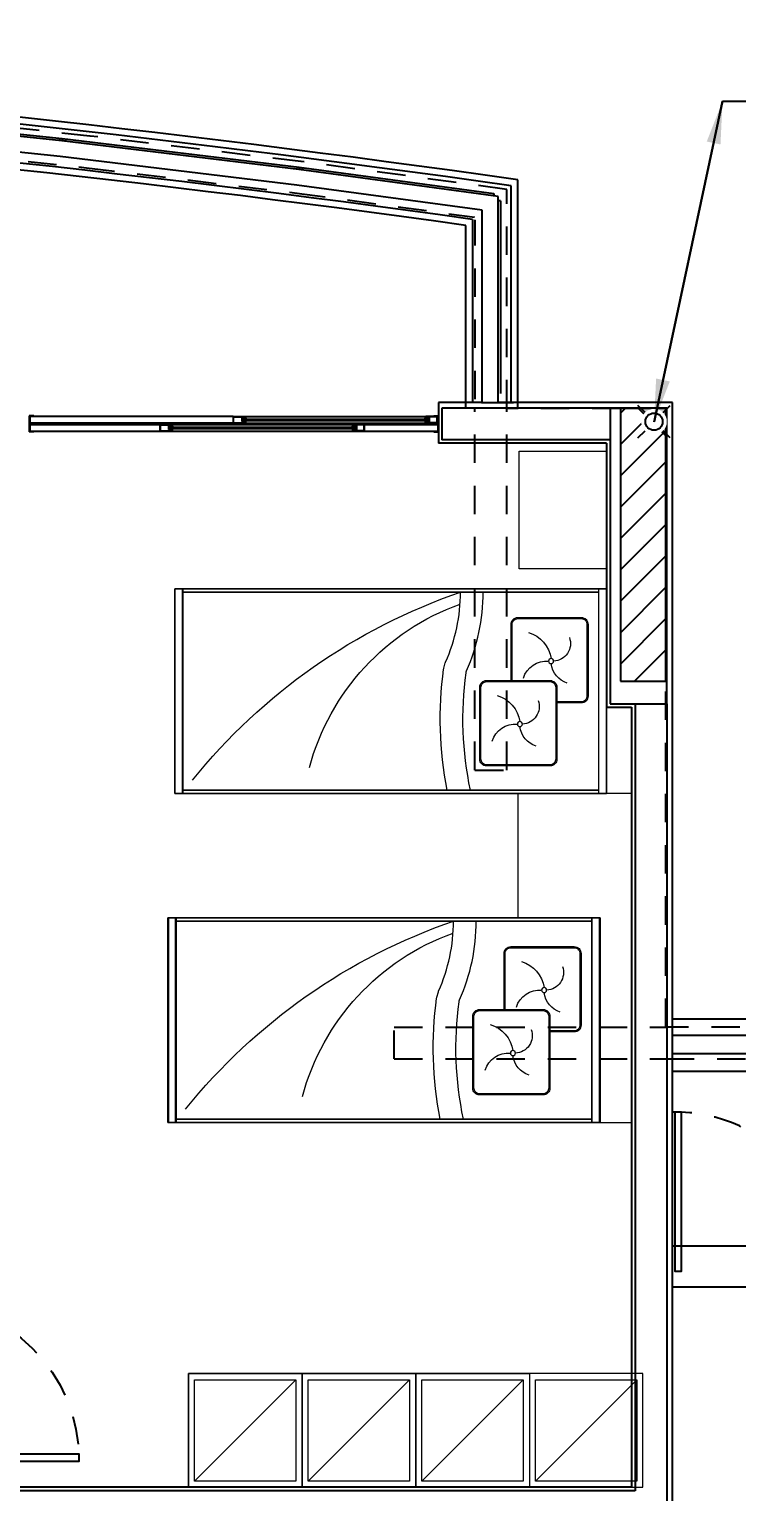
# Model space of a CAD drawing. Header units: millimetres. Extents: x 188.6 to 263.2, y 40.1 to 120.1.
# Drawn here: x 219.5 to 222.61, y 92.05 to 98.48 of the extents above; entities that cross this region are included whole.
import ezdxf
from ezdxf.enums import TextEntityAlignment as Align

# ---------------------------------------------------------------- set-up
doc = ezdxf.new("R2010")
doc.units = ezdxf.units.MM
doc.set_wipeout_variables(frame=1)
for name, pattern in [('_XREF_APTOS 603 E 604$0$XREF-TIPO$0$HIDDEN', [0.375, 0.25, -0.125]), ('_XREF_APTOS 603 E 604$0$XREF-TIPO$0$HIDDEN2', [0.1875, 0.125, -0.0625]), ('HIDDEN2', [0.1875, 0.125, -0.0625])]:
    doc.linetypes.add(name, pattern=pattern)
for name, color, linetype in [('_XREF_APTOS 603 E 604$0$A-MC-ALVENARIA', 8, 'Continuous'), ('_XREF_APTOS 603 E 604$0$L-MC-LAYOUT MOLHADO', 8, 'Continuous'), ('_XREF_APTOS 603 E 604$0$R-MC-REBOCO', 8, 'Continuous'), ('_XREF_APTOS 603 E 604$0$V-MC-VISTA3', 8, 'Continuous'), ('_XREF_APTOS 603 E 604$0$XREF-TIPO$0$E-MC-ESQUADRIAS', 8, 'Continuous'), ('_XREF_APTOS 603 E 604$0$XREF-TIPO$0$P-MC-PILAR', 8, 'Continuous'), ('_XREF_APTOS 603 E 604$0$XREF-TIPO$0$P-MC-PROJEÇÃO', 8, '_XREF_APTOS 603 E 604$0$XREF-TIPO$0$HIDDEN'), ('_XREF_APTOS 603 E 604$0$XREF-TIPO$0$V-MC-VISTA1', 8, 'Continuous'), ('ARQ', 8, 'Continuous'), ('ESTR-PILARES', 11, 'Continuous'), ('ESTR-VIGAS', 11, 'HIDDEN2'), ('ESTRUTURA', 7, 'Continuous'), ('SPDA-COL', 7, 'Continuous'), ('SPDA-D', 164, 'Continuous')]:
    doc.layers.add(name, color=color, linetype=linetype)
doc.layers.add('_XREF_APTOS 603 E 604$0$L-MC-LAYOUT', color=8, linetype='Continuous', lineweight=5)
doc.styles.add('60-75', font='romans.shx', dxfattribs={"height": 0.12})
doc.styles.add('ROMANS', font='ROMANS.SHX', dxfattribs={"height": 0.15})
doc.dimstyles.new('IND75', dxfattribs={"dimtxt": 0.15, "dimasz": 0.1875, "dimexe": 0.15, "dimexo": 0, "dimgap": 0.1, "dimtad": 1, "dimzin": 10, "dimdsep": 46, "dimtxsty": '60-75', "dimcen": 0, "dimclrd": 256, "dimclre": 1, "dimclrt": 256, "dimadec": 0, "dimazin": 0, "dimtfac": 1, "dimtix": 1, "dimtmove": 2, "dimatfit": 3, "dimfxl": 0.15, "dimtolj": 1, "dimtzin": 6, "dimarcsym": 0})

# ---------------------------------------------------------------- blocks, each defined once
blk = doc.blocks.new('COBERTURA_29-09-2016')
at = {"layer": 'ESTR-PILARES', "linetype": 'Continuous'}
for p, q in [((15.42, 10.2712), (15.5789, 10.43)), ((15.42, 10.409), (15.441, 10.43)), ((15.42, 10.1333), (15.62, 10.3333)), ((15.42, 9.9954), (15.62, 10.1954)), ((15.42, 9.8575), (15.62, 10.0575)), ((15.42, 9.7196), (15.62, 9.9196)), ((15.42, 9.5817), (15.62, 9.7817)), ((15.52, 9.83), (15.52, 9.83)), ((15.42, 9.4438), (15.62, 9.6438)), ((15.42, 9.3059), (15.62, 9.5059)), ((15.4819, 9.23), (15.62, 9.3681))]:
    blk.add_line(p, q, dxfattribs=at)
for points in [[(15.42, 9.23), (15.62, 9.23), (15.62, 10.43), (15.42, 10.43), (15.42, 9.23)], [(15.62, 10.43), (15.5, 10.43), (15.62, 10.31), (15.62, 10.43)]]:
    blk.add_lwpolyline(points, dxfattribs=at)
for points in [[(15.62, 10.43), (15.5, 10.43), (15.62, 10.31)], [(15.62, 10.43), (15.62, 10.31), (15.62, 10.43)]]:
    blk.add_solid(points, dxfattribs=at)
at = {"layer": 'ESTR-VIGAS'}
for p, q in [((14.78, 8.84), (14.92, 8.84)), ((14.425, 7.57), (14.425, 7.71))]:
    blk.add_line(p, q, dxfattribs=at)
for points in [[(13.0865, 11.6274), (12.158, 11.7262)], [(12.1432, 11.587), (13.0717, 11.4882)], [(13.0875, 11.6273), (13.0865, 11.6274)], [(14.0146, 11.5153), (13.0875, 11.6273)], [(14.0155, 11.5152), (14.0146, 11.5153)], [(14.92, 11.393), (14.0155, 11.5152)], [(13.0707, 11.4883), (13.9978, 11.3763)], [(13.0707, 11.4883), (13.0717, 11.4882)], [(14.92, 10.43), (14.92, 11.393)], [(13.9968, 11.3765), (14.78, 11.2706)], [(13.9968, 11.3765), (13.9978, 11.3763)], [(14.78, 11.2706), (14.78, 10.43)], [(14.78, 8.84), (14.78, 10.43)], [(15.42, 10.43), (14.92, 10.43)], [(14.92, 8.84), (14.92, 10.43)], [(15.62, 7.71), (15.62, 9.23)], [(14.425, 7.71), (15.62, 7.71)], [(17.97, 7.71), (15.62, 7.71)], [(14.425, 7.57), (15.62, 7.57)], [(15.62, 7.57), (17.97, 7.57)]]:
    blk.add_lwpolyline(points, dxfattribs=at)
blk = doc.blocks.new('_XREF_APTOS 603 E 604$0$XREF-TIPO$0$PORTA 70')
at = {"layer": 'ARQ'}
for p, q in [((36.2665, 23.8835), (36.2815, 23.8835)), ((36.2665, 23.8335), (36.2665, 23.8835)), ((36.2815, 23.8335), (36.2815, 23.8835)), ((36.4015, 23.8685), (36.4165, 23.8685)), ((36.4015, 23.8685), (36.4015, 23.8185)), ((36.4165, 23.8685), (36.4165, 23.8185)), ((36.2815, 23.8335), (36.2665, 23.8335)), ((36.2815, 23.8485), (36.2815, 23.8335)), ((36.4015, 23.8485), (36.2815, 23.8485)), ((36.3115, 23.8335), (36.2815, 23.8335)), ((36.3115, 23.8185), (36.3115, 23.8335)), ((36.4015, 23.8185), (36.3115, 23.8185)), ((36.4015, 23.8185), (36.4015, 23.8485)), ((36.4165, 23.8185), (36.4015, 23.8185)), ((36.2665, 23.0835), (36.2665, 23.1335)), ((36.2815, 23.1335), (36.3115, 23.1335)), ((36.2815, 23.0835), (36.2815, 23.1335)), ((36.2815, 23.1185), (36.4015, 23.1185)), ((36.3115, 23.1485), (36.4015, 23.1485)), ((36.3115, 23.1335), (36.3115, 23.1485)), ((36.4015, 23.1485), (36.4165, 23.1485)), ((36.4015, 23.1185), (36.4015, 23.1485)), ((36.4015, 23.1485), (36.4015, 23.0985)), ((36.4165, 23.0985), (36.4015, 23.0985)), ((36.4165, 23.1485), (36.4165, 23.0985)), ((36.2815, 23.0835), (36.2665, 23.0835))]:
    blk.add_line(p, q, dxfattribs=at)
blk.add_lwpolyline([(36.2815, 23.1635), (36.2815, 23.1335), (35.5815, 23.1335), (35.5815, 23.1635)], close=True, dxfattribs=at)
at = {"layer": 'ARQ', "color": 8, "linetype": '_XREF_APTOS 603 E 604$0$XREF-TIPO$0$HIDDEN2'}
blk.add_arc((36.2815, 23.1335), 0.7, 90, 180, dxfattribs=at)
blk = doc.blocks.new('_XREF_APTOS 603 E 604$0$XREF-TIPO$0$A$C587E159E')
at = {"layer": '_XREF_APTOS 603 E 604$0$L-MC-LAYOUT', "color": 252}
for p, q in [((0.0011, 0.0023), (0.0011, 0.9023)), ((0.0011, 0.9023), (1.9011, 0.9023)), ((0.0361, 0.9023), (0.0361, 0.0023)), ((1.8661, 0.0023), (1.8661, 0.9023)), ((1.9011, 0.9023), (1.9011, 0.0053)), ((1.8661, 0.8873), (0.0361, 0.8873)), ((1.8981, 0.0023), (0.0011, 0.0023)), ((0.0361, 0.0173), (1.8661, 0.0173)), ((1.9011, 0.0023), (1.8611, 0.0023))]:
    blk.add_line(p, q, dxfattribs=at)
blk.add_lwpolyline([(0.0011, 0.0023), (1.9011, 0.0023), (1.9011, 0.9023), (0.0011, 0.9023)], close=True, dxfattribs=at)
blk.add_arc((1.8981, 0.0053), 0.003, 270, 0, dxfattribs=at)
blk = doc.blocks.new('_XREF_APTOS 603 E 604$0$A$C24B42F3D')
at = {"layer": '_XREF_APTOS 603 E 604$0$L-MC-LAYOUT', "color": 252}
for p, q in [((0, 0.9), (0.04, 0.9)), ((0, 0), (0, 0.897)), ((0.003, 0.9), (1.9, 0.9)), ((0.035, 0.9), (0.035, 0)), ((1.865, 0.885), (0.035, 0.885)), ((1.865, 0), (1.865, 0.9)), ((1.9, 0.9), (1.9, 0)), ((0.035, 0.015), (1.865, 0.015)), ((1.9, 0), (0, 0))]:
    blk.add_line(p, q, dxfattribs=at)
blk.add_lwpolyline([(1.9, 0.9), (0, 0.9), (0, 0), (1.9, 0)], close=True, dxfattribs=at)
for points in [[(1.199, 0.885, 0.083892), (1.1832, 0.3533, 0.035426), (1.1841, 0.3491), (1.1906, 0.3263, 0.034421), (1.192, 0.3224, -0.103963), (1.2575, 0.0147)], [(1.3011, 0.885, 0.086878), (1.2819, 0.3692, 0.069779), (1.2842, 0.3612, -0.103427), (1.3575, 0.015)], [(1.4796, 0.4035), (1.4796, 0.1566, 0.414214), (1.5096, 0.1266), (1.7887, 0.1266, 0.414214), (1.8187, 0.1566), (1.8187, 0.4722, 0.414214), (1.7887, 0.5022), (1.6813, 0.5022)], [(1.4846, 0.4035), (1.4846, 0.1566, 0.414214), (1.5096, 0.1316), (1.7887, 0.1316, 0.414214), (1.8137, 0.1566), (1.8137, 0.4722, 0.414214), (1.7887, 0.4972), (1.6813, 0.4972)]]:
    blk.add_lwpolyline(points, format="xyb", dxfattribs=at)
for points in [[(1.6813, 0.4335), (1.6813, 0.7491, 0.414214), (1.6513, 0.7791), (1.3722, 0.7791, 0.414214), (1.3422, 0.7491), (1.3422, 0.4335, 0.414214), (1.3722, 0.4035), (1.6513, 0.4035, 0.414214)], [(1.6763, 0.4335), (1.6763, 0.7491, 0.414214), (1.6513, 0.7741), (1.3722, 0.7741, 0.414214), (1.3472, 0.7491), (1.3472, 0.4335, 0.414214), (1.3722, 0.4085), (1.6513, 0.4085, 0.414214)]]:
    blk.add_lwpolyline(points, format="xyb", close=True, dxfattribs=at)
for centre in [(1.5186, 0.5951), (1.656, 0.3181)]:
    blk.add_circle(centre, 0.0111, dxfattribs=at)
for centre, radius, start, end in [((0.003, 0.897), 0.003, 90, 180), ((2.1006, 2.4713), 2.5969, 218.8764, 251.05656), ((1.6113, 1.061), 1.0552, 195.11215, 250.29448), ((1.4995, 0.703), 0.1082, 197.75439, 274.23379), ((1.6232, 0.592), 0.1056, 108.42699, 172.29432), ((1.3781, 0.6055), 0.1421, 286.57026, 351.28862), ((1.5268, 0.5182), 0.0769, 339.85374, 87.85581), ((1.6369, 0.4261), 0.1082, 197.75439, 274.23379), ((1.7606, 0.3151), 0.1056, 108.42699, 172.29432), ((1.5155, 0.3286), 0.1421, 286.57026, 351.28862), ((1.6642, 0.2413), 0.0769, 339.85374, 87.85581)]:
    blk.add_arc(centre, radius, start, end, dxfattribs=at)
blk = doc.blocks.new('A$C0BE265FA')
at = {"layer": '_XREF_APTOS 603 E 604$0$A-MC-ALVENARIA'}
for p, q in [((10.73, 8.9152), (9.99, 8.9152)), ((10.73, 8.7752), (9.99, 8.7752)), ((10.84, 7.6152), (10.84, 4.1551)), ((10.98, 7.6152), (10.98, 4.0651)), ((11.005, 6.2301), (12.06, 6.2301)), ((11.005, 6.0001), (12.06, 6.0001)), ((10.84, 4.1551), (7.6799, 4.1551))]:
    blk.add_line(p, q, dxfattribs=at)
at = {"layer": '_XREF_APTOS 603 E 604$0$L-MC-LAYOUT'}
for p, q in [((9.348, 4.6429), (8.9026, 4.1974)), ((9.8477, 4.6429), (9.4023, 4.1974)), ((10.3477, 4.6429), (9.9023, 4.1974)), ((10.8477, 4.6429), (10.4023, 4.1974))]:
    blk.add_line(p, q, dxfattribs=at)
for points in [[(10.715, 8.2078), (10.3302, 8.2078), (10.3302, 8.7254), (10.715, 8.7254)], [(8.8753, 4.6701), (9.3753, 4.6701), (9.3753, 4.1701), (8.8753, 4.1701)], [(10.875, 4.6701), (8.8753, 4.6701), (8.8753, 4.1701), (10.875, 4.1701)], [(8.9026, 4.6429), (9.348, 4.6429), (9.348, 4.1974), (8.9026, 4.1974)], [(9.375, 4.6701), (9.875, 4.6701), (9.875, 4.1701), (9.375, 4.1701)], [(9.4023, 4.6429), (9.8477, 4.6429), (9.8477, 4.1974), (9.4023, 4.1974)], [(9.875, 4.6701), (10.375, 4.6701), (10.375, 4.1701), (9.875, 4.1701)], [(9.9023, 4.6429), (10.3477, 4.6429), (10.3477, 4.1974), (9.9023, 4.1974)], [(10.4023, 4.6429), (10.8477, 4.6429), (10.8477, 4.1974), (10.4023, 4.1974)]]:
    blk.add_lwpolyline(points, close=True, dxfattribs=at)
blk.add_lwpolyline([(10.825, 7.2208), (10.325, 7.2208), (10.325, 6.6742), (10.6871, 6.6742), (10.6871, 5.7742), (10.825, 5.7742), (10.825, 7.2208)], dxfattribs=at)
at = {"layer": '_XREF_APTOS 603 E 604$0$L-MC-LAYOUT MOLHADO'}
for p, q in [((10.325, 8.9157), (10.325, 9.9183)), ((10.095, 8.9157), (10.095, 9.7185))]:
    blk.add_line(p, q, dxfattribs=at)
at = {"layer": '_XREF_APTOS 603 E 604$0$R-MC-REBOCO'}
for p, q in [((11.005, 8.9401), (9.975, 8.9401)), ((11.005, 4.0401), (11.005, 8.9402)), ((10.715, 8.7602), (9.975, 8.7602)), ((10.715, 8.7602), (10.715, 7.6002)), ((10.715, 7.6002), (10.825, 7.6002)), ((10.825, 7.6002), (10.825, 4.1701)), ((12.06, 5.2301), (11.005, 5.2301)), ((12.005, 5.0501), (11.005, 5.0501)), ((10.825, 4.1701), (7.6949, 4.1701))]:
    blk.add_line(p, q, dxfattribs=at)
at = {"layer": '_XREF_APTOS 603 E 604$0$XREF-TIPO$0$E-MC-ESQUADRIAS'}
for p, q in [((11.005, 6.158), (12.06, 6.158)), ((11.005, 6.0778), (12.06, 6.0778))]:
    blk.add_line(p, q, dxfattribs=at)
blk.add_lwpolyline([(11.015, 5.8199), (11.015, 5.1199), (11.045, 5.1199), (11.045, 5.8199)], close=True, dxfattribs=at)
at = {"layer": '_XREF_APTOS 603 E 604$0$XREF-TIPO$0$P-MC-PILAR'}
blk.add_lwpolyline([(10.73, 7.6152), (10.98, 7.6152), (10.98, 8.9152), (10.73, 8.9152)], close=True, dxfattribs=at)
at = {"layer": '_XREF_APTOS 603 E 604$0$XREF-TIPO$0$P-MC-PROJEÇÃO', "linetype": '_XREF_APTOS 603 E 604$0$XREF-TIPO$0$HIDDEN2'}
blk.add_arc((11.015, 5.1301), 0.69, 350.31744, 90.8304, dxfattribs=at)
at = {"layer": '_XREF_APTOS 603 E 604$0$XREF-TIPO$0$V-MC-VISTA1', "color": 252}
for p, q in [((9.975, 8.9401), (9.975, 8.7602)), ((8.195, 8.8812), (8.175, 8.8812)), ((8.175, 8.8812), (8.175, 8.8102)), ((8.177, 8.8792), (8.177, 8.8122)), ((8.177, 8.8792), (8.195, 8.8792)), ((9.0718, 8.8782), (8.177, 8.8782)), ((8.195, 8.8812), (8.195, 8.8792)), ((9.0718, 8.8782), (9.1238, 8.8782)), ((9.0718, 8.8782), (9.0718, 8.8482)), ((9.0738, 8.8782), (9.9248, 8.8782)), ((9.0738, 8.8762), (9.1098, 8.8762)), ((9.0738, 8.8502), (9.0738, 8.8762)), ((9.1098, 8.8762), (9.1098, 8.8562)), ((9.1118, 8.8782), (9.1118, 8.8682)), ((9.1138, 8.8762), (9.1138, 8.8702)), ((9.1138, 8.8762), (9.1218, 8.8762)), ((9.1218, 8.8762), (9.1218, 8.8702)), ((9.1238, 8.8782), (9.1238, 8.8682)), ((9.9718, 8.8782), (9.9198, 8.8782)), ((9.9198, 8.8782), (9.9198, 8.8682)), ((9.9218, 8.8762), (9.9218, 8.8702)), ((9.9298, 8.8762), (9.9218, 8.8762)), ((9.9298, 8.8762), (9.9298, 8.8702)), ((9.9318, 8.8782), (9.9318, 8.8682)), ((9.9338, 8.8762), (9.9338, 8.8562)), ((9.9698, 8.8762), (9.9338, 8.8762)), ((9.955, 8.8812), (9.955, 8.8792)), ((9.955, 8.8812), (9.975, 8.8812)), ((9.973, 8.8792), (9.955, 8.8792)), ((9.9698, 8.8502), (9.9698, 8.8762)), ((9.9718, 8.8782), (9.9718, 8.8482)), ((9.973, 8.8792), (9.973, 8.8122)), ((9.975, 8.8812), (9.975, 8.8102)), ((9.99, 8.9152), (9.99, 8.7752)), ((8.195, 8.8102), (8.175, 8.8102)), ((9.0718, 8.8482), (8.177, 8.8482)), ((8.177, 8.8432), (9.973, 8.8432)), ((8.177, 8.8132), (9.973, 8.8132)), ((8.177, 8.8122), (8.195, 8.8122)), ((8.195, 8.8102), (8.195, 8.8122)), ((8.7502, 8.8432), (8.8022, 8.8432)), ((8.7502, 8.8432), (8.7502, 8.8132)), ((8.7502, 8.8132), (8.8022, 8.8132)), ((8.7522, 8.8412), (8.7882, 8.8412)), ((8.7522, 8.8152), (8.7522, 8.8412)), ((8.7522, 8.8152), (8.8002, 8.8152)), ((8.7522, 8.8132), (8.7522, 8.8132)), ((8.7882, 8.8412), (8.7882, 8.8212)), ((8.8002, 8.8212), (8.7882, 8.8212)), ((8.7902, 8.8432), (8.7902, 8.8332)), ((8.8022, 8.8332), (8.7902, 8.8332)), ((8.7902, 8.8332), (8.7902, 8.8232)), ((8.7902, 8.8312), (9.6122, 8.8312)), ((8.7902, 8.8252), (9.6122, 8.8252)), ((8.8022, 8.8232), (8.7902, 8.8232)), ((8.8022, 8.8327), (8.7907, 8.8327)), ((8.8072, 8.8317), (8.7907, 8.8317)), ((8.8072, 8.8247), (8.7907, 8.8247)), ((8.8022, 8.8237), (8.7907, 8.8237)), ((8.7922, 8.8412), (8.7922, 8.8352)), ((8.7922, 8.8412), (8.8002, 8.8412)), ((8.8002, 8.8352), (8.7922, 8.8352)), ((8.8002, 8.8412), (8.8002, 8.8352)), ((8.8002, 8.8212), (8.8002, 8.8152)), ((8.8022, 8.8432), (9.6002, 8.8432)), ((8.8022, 8.8432), (8.8022, 8.8332)), ((8.8022, 8.8232), (8.8022, 8.8132)), ((8.8022, 8.8132), (9.6002, 8.8132)), ((8.8027, 8.8332), (8.8027, 8.8381)), ((8.8027, 8.8232), (8.8027, 8.8182)), ((8.8072, 8.8332), (8.8072, 8.8317)), ((8.8072, 8.8232), (8.8072, 8.8247)), ((9.0718, 8.8482), (9.9248, 8.8482)), ((9.0718, 8.8482), (9.1238, 8.8482)), ((9.0738, 8.8502), (9.1218, 8.8502)), ((9.0738, 8.8482), (9.0738, 8.8482)), ((9.1218, 8.8562), (9.1098, 8.8562)), ((9.1238, 8.8682), (9.1118, 8.8682)), ((9.1118, 8.8682), (9.1118, 8.8582)), ((9.1118, 8.8662), (9.9318, 8.8662)), ((9.1118, 8.8602), (9.9318, 8.8602)), ((9.1238, 8.8582), (9.1118, 8.8582)), ((9.1238, 8.8677), (9.1123, 8.8677)), ((9.1288, 8.8667), (9.1123, 8.8667)), ((9.1288, 8.8597), (9.1123, 8.8597)), ((9.1238, 8.8587), (9.1123, 8.8587)), ((9.1218, 8.8702), (9.1138, 8.8702)), ((9.1218, 8.8562), (9.1218, 8.8502)), ((9.1238, 8.8582), (9.1238, 8.8482)), ((9.1243, 8.8682), (9.1243, 8.8731)), ((9.1243, 8.8582), (9.1243, 8.8532)), ((9.1288, 8.8682), (9.1288, 8.8667)), ((9.1288, 8.8582), (9.1288, 8.8597)), ((9.5952, 8.8332), (9.5952, 8.8317)), ((9.5952, 8.8317), (9.6117, 8.8317)), ((9.5952, 8.8247), (9.6117, 8.8247)), ((9.5952, 8.8232), (9.5952, 8.8247)), ((9.5997, 8.8332), (9.5997, 8.8381)), ((9.5997, 8.8232), (9.5997, 8.8182)), ((9.6502, 8.8432), (9.6002, 8.8432)), ((9.6002, 8.8432), (9.6002, 8.8332)), ((9.6002, 8.8332), (9.6122, 8.8332)), ((9.6002, 8.8327), (9.6117, 8.8327)), ((9.6002, 8.8237), (9.6117, 8.8237)), ((9.6002, 8.8232), (9.6002, 8.8132)), ((9.6002, 8.8232), (9.6122, 8.8232)), ((9.6502, 8.8132), (9.6002, 8.8132)), ((9.6102, 8.8412), (9.6022, 8.8412)), ((9.6022, 8.8412), (9.6022, 8.8352)), ((9.6022, 8.8352), (9.6102, 8.8352)), ((9.6022, 8.8212), (9.6142, 8.8212)), ((9.6022, 8.8212), (9.6022, 8.8152)), ((9.6482, 8.8152), (9.6022, 8.8152)), ((9.6102, 8.8412), (9.6102, 8.8352)), ((9.6122, 8.8432), (9.6122, 8.8332)), ((9.6122, 8.8332), (9.6122, 8.8232)), ((9.6482, 8.8412), (9.6142, 8.8412)), ((9.6142, 8.8412), (9.6142, 8.8212)), ((9.6482, 8.8322), (9.6482, 8.8412)), ((9.6482, 8.8152), (9.6482, 8.8322)), ((9.6482, 8.8322), (9.6482, 8.8322)), ((9.6502, 8.8302), (9.6502, 8.8432)), ((9.6502, 8.8152), (9.6502, 8.8302)), ((9.6502, 8.8302), (9.6502, 8.8302)), ((9.6502, 8.8132), (9.6502, 8.8152)), ((9.6502, 8.8152), (9.6502, 8.8152)), ((9.9148, 8.8682), (9.9148, 8.8667)), ((9.9148, 8.8667), (9.9313, 8.8667)), ((9.9148, 8.8582), (9.9148, 8.8597)), ((9.9148, 8.8597), (9.9313, 8.8597)), ((9.9193, 8.8682), (9.9193, 8.8731)), ((9.9193, 8.8582), (9.9193, 8.8532)), ((9.9198, 8.8682), (9.9318, 8.8682)), ((9.9198, 8.8677), (9.9313, 8.8677)), ((9.9198, 8.8587), (9.9313, 8.8587)), ((9.9198, 8.8582), (9.9318, 8.8582)), ((9.9198, 8.8582), (9.9198, 8.8482)), ((9.9718, 8.8482), (9.9198, 8.8482)), ((9.9218, 8.8702), (9.9298, 8.8702)), ((9.9218, 8.8562), (9.9218, 8.8502)), ((9.9218, 8.8562), (9.9338, 8.8562)), ((9.9698, 8.8502), (9.9218, 8.8502)), ((9.9318, 8.8682), (9.9318, 8.8582)), ((9.955, 8.8102), (9.955, 8.8122)), ((9.9728, 8.8122), (9.955, 8.8122)), ((9.955, 8.8102), (9.9748, 8.8102)), ((9.9698, 8.8482), (9.9698, 8.8482))]:
    blk.add_line(p, q, dxfattribs=at)
for centre, radius, start, end in [((8.7907, 8.8322), 0.0005, 90, 270), ((8.7907, 8.8242), 0.0005, 90, 270), ((8.8022, 8.8332), 0.0005, 270, 0), ((8.8022, 8.8232), 0.0005, 0, 90), ((8.8022, 8.8332), 0.005, 0, 84.26083), ((8.8022, 8.8232), 0.005, 275.73917, 0), ((9.1123, 8.8672), 0.0005, 90, 270), ((9.1123, 8.8592), 0.0005, 90, 270), ((9.1238, 8.8682), 0.0005, 270, 0), ((9.1238, 8.8582), 0.0005, 0, 90), ((9.1238, 8.8682), 0.005, 0, 84.26083), ((9.1238, 8.8582), 0.005, 275.73917, 0), ((9.6002, 8.8332), 0.005, 95.73917, 180), ((9.6002, 8.8232), 0.005, 180, 264.26083), ((9.6002, 8.8332), 0.0005, 180, 270), ((9.6002, 8.8232), 0.0005, 90, 180), ((9.6117, 8.8322), 0.0005, 270, 90), ((9.6117, 8.8242), 0.0005, 270, 90), ((9.9198, 8.8682), 0.005, 95.73917, 180), ((9.9198, 8.8582), 0.005, 180, 264.26083), ((9.9198, 8.8682), 0.0005, 180, 270), ((9.9198, 8.8582), 0.0005, 90, 180), ((9.9313, 8.8672), 0.0005, 270, 90), ((9.9313, 8.8592), 0.0005, 270, 90)]:
    blk.add_arc(centre, radius, start, end, dxfattribs=at)
at = {"layer": '_XREF_APTOS 603 E 604$0$L-MC-LAYOUT', "xscale": -1, "rotation": 180}
for p in [(8.8148, 8.1208), (8.7841, 6.6742, -0.0002)]:
    blk.add_blockref('_XREF_APTOS 603 E 604$0$A$C24B42F3D', p, dxfattribs=at)
at = {"layer": '_XREF_APTOS 603 E 604$0$L-MC-LAYOUT', "rotation": 180}
for p in [(10.7161, 8.1231), (10.6881, 6.6765, -0.0002)]:
    blk.add_blockref('_XREF_APTOS 603 E 604$0$XREF-TIPO$0$A$C587E159E', p, dxfattribs=at)
at = {"layer": '_XREF_APTOS 603 E 604$0$XREF-TIPO$0$E-MC-ESQUADRIAS', "xscale": -1}
blk.add_blockref('_XREF_APTOS 603 E 604$0$XREF-TIPO$0$PORTA 70', (43.9764, -18.8484), dxfattribs=at)
blk.add_wipeout([(7.2678, 10.1298), (8.311, 10.0208), (8.3188, 10.0903), (7.2745, 10.1995)]).dxf.layer = '_XREF_APTOS 603 E 604$0$L-MC-LAYOUT MOLHADO'
blk.add_wipeout([(8.311, 10.0208), (9.3523, 9.8951), (9.3612, 9.9646), (8.3188, 10.0903)]).dxf.layer = '_XREF_APTOS 603 E 604$0$L-MC-LAYOUT MOLHADO'
blk.add_wipeout([(8.3188, 10.0903), (8.3387, 10.0879), (8.3387, 10.0881)]).dxf.layer = '_XREF_APTOS 603 E 604$0$L-MC-LAYOUT MOLHADO'
at = {"ltscale": 73507.323986}
blk.add_wipeout([(9.3523, 9.8951), (10.1679, 9.7845), (10.2379, 9.8457), (9.3612, 9.9646)], dxfattribs=at).dxf.layer = '_XREF_APTOS 603 E 604$0$L-MC-LAYOUT MOLHADO'
for points in [[(8.2989, 10.0926), (8.2989, 10.0924), (8.3188, 10.0903)], [(9.3414, 9.9671), (9.3414, 9.967), (9.3612, 9.9646)]]:
    blk.add_wipeout(points).dxf.layer = '_XREF_APTOS 603 E 604$0$L-MC-LAYOUT MOLHADO'
at = {"ltscale": 73656.935357}
blk.add_wipeout([(10.1679, 9.7845), (10.1679, 8.9393), (10.2379, 8.9393), (10.2379, 9.8457)], dxfattribs=at).dxf.layer = '_XREF_APTOS 603 E 604$0$L-MC-LAYOUT MOLHADO'
at = {"layer": '_XREF_APTOS 603 E 604$0$L-MC-LAYOUT MOLHADO', "flags": 128}
blk.add_lwpolyline([(10.1679, 8.9393), (10.1679, 9.7845)], dxfattribs=at)
at = {"layer": '_XREF_APTOS 603 E 604$0$V-MC-VISTA3'}
blk.add_line((10.165, 8.9401), (10.305, 8.9401), dxfattribs=at)
blk.add_wipeout([(9.3612, 9.9646), (9.3811, 9.9619), (9.3811, 9.962)]).dxf.layer = '_XREF_APTOS 603 E 604$0$L-MC-LAYOUT MOLHADO'
at = {"ltscale": 109877.330087}
blk.add_wipeout([(9.3612, 9.9646), (9.3811, 9.962), (9.3811, 9.9619), (10.2181, 9.8484), (10.2194, 9.8583), (9.3626, 9.9745)], dxfattribs=at).dxf.layer = '_XREF_APTOS 603 E 604$0$L-MC-LAYOUT MOLHADO'
blk.add_wipeout([(8.3188, 10.0903), (8.3387, 10.0881), (8.3387, 10.0879), (9.3414, 9.967), (9.3414, 9.9671), (9.3612, 9.9646), (9.3624, 9.9745), (8.32, 10.1003)]).dxf.layer = '_XREF_APTOS 603 E 604$0$L-MC-LAYOUT MOLHADO'
at = {"ltscale": 73844.869369}
blk.add_wipeout([(10.2379, 9.8257), (10.2379, 8.9793), (10.2479, 8.9793), (10.2479, 9.8257)], dxfattribs=at).dxf.layer = '_XREF_APTOS 603 E 604$0$L-MC-LAYOUT MOLHADO'
at = {"layer": '_XREF_APTOS 603 E 604$0$L-MC-LAYOUT MOLHADO', "flags": 128}
for points in [[(9.3414, 9.9671), (9.3414, 9.967)], [(9.3811, 9.962), (9.3414, 9.9671)], [(9.3624, 9.9745), (9.3612, 9.9646)], [(9.3626, 9.9745), (9.3612, 9.9646)], [(9.3626, 9.9745), (10.2194, 9.8583)], [(9.3811, 9.9619), (9.3811, 9.962)], [(10.2194, 9.8583), (10.2181, 9.8484)], [(10.2379, 8.9393), (10.2379, 9.8457)], [(10.2479, 9.8257), (10.2379, 9.8257)], [(10.2479, 9.8257), (10.2479, 8.9793)]]:
    blk.add_lwpolyline(points, dxfattribs=at)
blk.add_wipeout([(7.2745, 10.1995), (7.2944, 10.1975), (7.2944, 10.1974), (8.2989, 10.0924), (8.2989, 10.0926), (8.3188, 10.0903), (8.3198, 10.1003), (7.2755, 10.2094)]).dxf.layer = '_XREF_APTOS 603 E 604$0$L-MC-LAYOUT MOLHADO'
for points in [[(10.2379, 9.8457), (9.3612, 9.9646), (8.3188, 10.0903), (7.2745, 10.1995), (6.2286, 10.2919), (5.1813, 10.3677), (4.133, 10.4267), (3.0838, 10.4691), (2.0341, 10.4946), (0.9842, 10.5035), (-0.0658, 10.4956), (-1.1155, 10.4709), (-2.1647, 10.4295), (-3.2131, 10.3714), (-4.2604, 10.2966), (-5.3064, 10.205), (-6.3508, 10.0968), (-7.3934, 9.972), (-8.2702, 9.8539)], [(10.1679, 9.7845), (9.3523, 9.8951), (8.311, 10.0208), (7.2678, 10.1298), (6.223, 10.2221), (5.1768, 10.2978), (4.1296, 10.3568), (3.0816, 10.3991), (2.033, 10.4247), (0.9841, 10.4335), (-0.0647, 10.4256), (-1.1133, 10.401), (-2.1614, 10.3596), (-3.2087, 10.3015), (-4.2549, 10.2268), (-5.2998, 10.1353), (-6.3431, 10.0273), (-7.3845, 9.9025), (-8.2002, 9.7927)], [(7.2755, 10.2094), (8.3198, 10.1003)], [(8.3198, 10.1003), (8.3188, 10.0903)], [(8.32, 10.1003), (8.3188, 10.0903)], [(8.32, 10.1003), (9.3624, 9.9745)], [(8.2989, 10.0926), (8.2989, 10.0924)], [(8.3387, 10.0881), (8.2989, 10.0926)], [(8.3387, 10.0879), (8.3387, 10.0881)]]:
    blk.add_lwpolyline(points, dxfattribs=at)
at = {"layer": '_XREF_APTOS 603 E 604$0$L-MC-LAYOUT MOLHADO'}
for radius, start in [(66.2129, 81.889498), (66.0129, 82.040085), (65.9829, 82.062732)]:
    blk.add_arc((0.9835, -55.6323), radius, start, 89.998714, dxfattribs=at)
at = {"ltscale": 75123.399774}
blk.add_wipeout([(10.295, 9.8923), (10.28, 9.8944), (10.28, 9.8793), (10.28, 9.8793)], dxfattribs=at).dxf.layer = '_XREF_APTOS 603 E 604$0$L-MC-LAYOUT MOLHADO'
at = {"ltscale": 55735.32166}
blk.add_wipeout([(10.14, 9.7576), (10.125, 9.7446), (10.14, 9.7425)], dxfattribs=at).dxf.layer = '_XREF_APTOS 603 E 604$0$L-MC-LAYOUT MOLHADO'
at = {"layer": '_XREF_APTOS 603 E 604$0$L-MC-LAYOUT MOLHADO', "flags": 128}
blk.add_lwpolyline([(10.125, 9.7446), (10.125, 8.9402)], dxfattribs=at)
at = {"layer": '_XREF_APTOS 603 E 604$0$L-MC-LAYOUT MOLHADO'}
blk.add_arc((0.9835, -55.6323), 66.1829, 81.912042, 89.998714, dxfattribs=at)
at = {"ltscale": 56350.093264}
blk.add_wipeout([(10.28, 9.8793), (10.295, 9.8771), (10.295, 9.8923)], dxfattribs=at).dxf.layer = '_XREF_APTOS 603 E 604$0$L-MC-LAYOUT MOLHADO'
at = {"layer": '_XREF_APTOS 603 E 604$0$L-MC-LAYOUT MOLHADO', "flags": 128}
blk.add_lwpolyline([(10.295, 8.9402), (10.295, 9.8923)], dxfattribs=at)
blk = doc.blocks.new('INDU')
at = {"color": 7}
blk.add_line((-0.005, 0), (0.005, 0), dxfattribs=at)
at = {"style": 'ROMANS'}
for tag, p in [('TQ-01', (0, 0.001189)), ('100', (0, -0.001718))]:
    blk.add_attdef(tag, text='', height=0.0015, dxfattribs=at).set_placement(p, align=Align.MIDDLE)
blk = doc.blocks.new('cap')
blk.add_wipeout([(0.0003, 0.075), (-0.0036, 0.0749), (-0.0076, 0.0746), (-0.0115, 0.0741), (-0.0153, 0.0734), (-0.0191, 0.0725), (-0.0229, 0.0714), (-0.0266, 0.0701), (-0.0302, 0.0686), (-0.0338, 0.067), (-0.0373, 0.0651), (-0.0406, 0.0631), (-0.0439, 0.0608), (-0.047, 0.0585), (-0.05, 0.0559), (-0.0528, 0.0532), (-0.0555, 0.0504), (-0.0581, 0.0474), (-0.0605, 0.0443), (-0.0627, 0.0411), (-0.0648, 0.0377), (-0.0667, 0.0343), (-0.0684, 0.0308), (-0.0699, 0.0271), (-0.0712, 0.0234), (-0.0724, 0.0197), (-0.0733, 0.0159), (-0.074, 0.012), (-0.0746, 0.0081), (-0.0749, 0.0042), (-0.075, 0.0003), (-0.0749, -0.0036), (-0.0746, -0.0076), (-0.0741, -0.0115), (-0.0734, -0.0153), (-0.0725, -0.0191), (-0.0714, -0.0229), (-0.0701, -0.0266), (-0.0686, -0.0302), (-0.067, -0.0338), (-0.0651, -0.0373), (-0.0631, -0.0406), (-0.0608, -0.0439), (-0.0585, -0.047), (-0.0559, -0.05), (-0.0532, -0.0528), (-0.0504, -0.0555), (-0.0474, -0.0581), (-0.0443, -0.0605), (-0.0411, -0.0627), (-0.0377, -0.0648), (-0.0343, -0.0667), (-0.0308, -0.0684), (-0.0271, -0.0699), (-0.0234, -0.0712), (-0.0197, -0.0724), (-0.0159, -0.0733), (-0.012, -0.074), (-0.0081, -0.0746), (-0.0042, -0.0749), (-0.0003, -0.075), (0.0036, -0.0749), (0.0076, -0.0746), (0.0115, -0.0741), (0.0153, -0.0734), (0.0191, -0.0725), (0.0229, -0.0714), (0.0266, -0.0701), (0.0302, -0.0686), (0.0338, -0.067), (0.0373, -0.0651), (0.0406, -0.0631), (0.0439, -0.0608), (0.047, -0.0585), (0.05, -0.0559), (0.0528, -0.0532), (0.0555, -0.0504), (0.0581, -0.0474), (0.0605, -0.0443), (0.0627, -0.0411), (0.0648, -0.0377), (0.0667, -0.0343), (0.0684, -0.0308), (0.0699, -0.0271), (0.0712, -0.0234), (0.0724, -0.0197), (0.0733, -0.0159), (0.074, -0.012), (0.0746, -0.0081), (0.0749, -0.0042), (0.075, -0.0003), (0.0749, 0.0036), (0.0746, 0.0076), (0.0741, 0.0115), (0.0734, 0.0153), (0.0725, 0.0191), (0.0714, 0.0229), (0.0701, 0.0266), (0.0686, 0.0302), (0.067, 0.0338), (0.0651, 0.0373), (0.0631, 0.0406), (0.0608, 0.0439), (0.0585, 0.047), (0.0559, 0.05), (0.0532, 0.0528), (0.0504, 0.0555), (0.0474, 0.0581), (0.0443, 0.0605), (0.0411, 0.0627), (0.0377, 0.0648), (0.0343, 0.0667), (0.0308, 0.0684), (0.0271, 0.0699), (0.0234, 0.0712), (0.0197, 0.0724), (0.0159, 0.0733), (0.012, 0.074), (0.0081, 0.0746), (0.0042, 0.0749)])
for p, q in [((-0.053, 0.053), (-0.0955, 0.0955)), ((0.053, 0.053), (0.0955, 0.0955)), ((-0.0955, -0.0955), (-0.053, -0.053)), ((0.0955, -0.0955), (0.053, -0.053))]:
    blk.add_line(p, q)
blk.add_circle((0, 0), 0.0504)

msp = doc.modelspace()

# ---------------------------------------------------------------- block references
at = {"layer": 'ESTRUTURA'}
msp.add_blockref('COBERTURA_29-09-2016', (206.677, 86.3784), dxfattribs=at)

# ---------------------------------------------------------------- next in the draw order: block references
at = {"layer": 'ARQ'}
msp.add_blockref('A$C0BE265FA', (211.3213, 87.8947), dxfattribs=at)

# ---------------------------------------------------------------- next in the draw order: block references
at = {"layer": 'SPDA-COL'}
ref = msp.add_blockref('INDU', (223.0462, 98.1586), dxfattribs=dict(at, xscale=100, yscale=100, zscale=100))
ref.add_attrib('100', 'CA-25', dxfattribs={"layer": '0', "height": 0.15, "style": 'ROMANS'}).set_placement((223.0462, 97.9869, 0.9), align=Align.MIDDLE)
ref.add_attrib('TQ-01', 'D-04', dxfattribs={"layer": '0', "height": 0.15, "style": 'ROMANS'}).set_placement((223.0462, 98.2775, 0.9), align=Align.MIDDLE)
at = {"layer": 'SPDA-D', "xscale": 0.75, "yscale": 0.75, "zscale": 0.75}
msp.add_blockref('cap', (222.2449, 96.75), dxfattribs=at)

# ---------------------------------------------------------------- next in the draw order: leaders
at = {"layer": 'SPDA-COL'}
for points in [[(222.5462, 98.1586), (222.2449, 96.75)], [(222.2449, 96.75), (222.5462, 98.1586)]]:
    msp.add_leader(points, dimstyle='IND75', dxfattribs=at)

doc.saveas('drawing.dxf')
